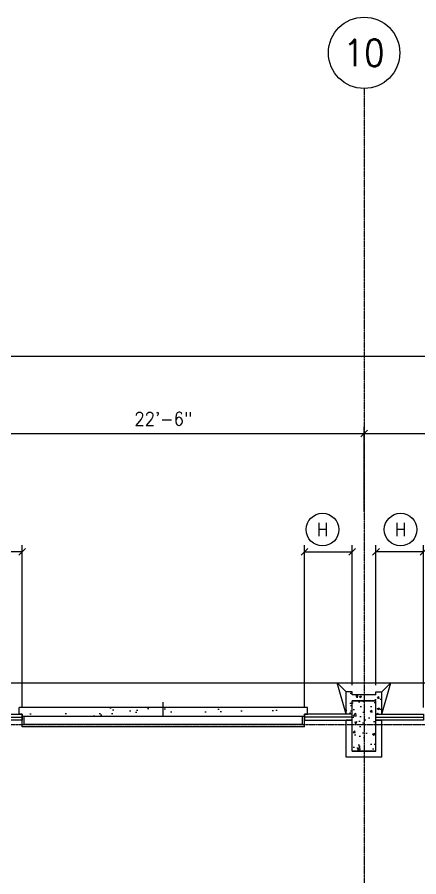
# Model space of a CAD drawing. Header units: inches. Extents: x 388 to 4053, y 352 to 2882.
# Drawn here: x 2864 to 3134, y 2303 to 2882 of the extents above; entities that cross this region are included whole.
import ezdxf
from ezdxf.enums import TextEntityAlignment as Align

# ---------------------------------------------------------------- set-up
doc = ezdxf.new("R2010")
doc.units = ezdxf.units.IN
doc.header["$LTSCALE"] = 0.5
doc.header["$MEASUREMENT"] = 0
doc.linetypes.add('CENTER', pattern=[3.25, 2.5, -0.25, 0.25, -0.25])
for name, color, linetype in [('A-ANNO-DIMS', 7, 'Continuous'), ('A-ANNO-NOTE', 7, 'Continuous'), ('A-ANNO-TEXT', 7, 'Continuous'), ('A-COLS', 2, 'Continuous'), ('A-COLS-PATT', 8, 'Continuous'), ('A-FLOR-LEVL', 2, 'Continuous'), ('A-GLAZ', 3, 'Continuous'), ('A-GLAZ-IDEN', 7, 'Continuous'), ('A-GRID', 8, 'CENTER'), ('A-GRID-IDEN', 7, 'Continuous'), ('A-WALL', 2, 'Continuous'), ('A-WALL-PATT', 8, 'Continuous')]:
    doc.layers.add(name, color=color, linetype=linetype)
doc.styles.add('ROMANS', font='romans.shx', dxfattribs={"width": 0.9})
doc.dimstyles.new('DIM96', dxfattribs={"dimscale": 96, "dimtxt": 0.09375, "dimasz": 0.046875, "dimexe": 0.046875, "dimexo": 0.046875, "dimgap": 0.046875, "dimtad": 1, "dimdec": 4, "dimzin": 3, "dimdsep": 46, "dimlunit": 4, "dimtxsty": 'ROMANS', "dimblk": 'OBLIQUE', "dimcen": 0.046875, "dimaunit": 1, "dimazin": 0, "dimtfac": 0.7, "dimtdec": 4, "dimtofl": 0, "dimtmove": 2, "dimatfit": 3, "dimldrblk": 'OBLIQUE', "dimfxl": 0, "dimfrac": 1, "dimtolj": 1, "dimtzin": 0, "dimarcsym": 0})
doc.dimstyles.new('LD96', dxfattribs={"dimscale": 96, "dimtxt": 0.09375, "dimasz": 0.09375, "dimexe": 0.046875, "dimexo": 0.046875, "dimgap": 0.046875, "dimtad": 0, "dimdec": 4, "dimzin": 3, "dimdsep": 46, "dimlunit": 4, "dimtxsty": 'ROMANS', "dimcen": 0.046875, "dimaunit": 1, "dimadec": 0, "dimazin": 0, "dimtfac": 0.7, "dimtdec": 4, "dimtofl": 0, "dimtmove": 2, "dimatfit": 3, "dimfxl": 0, "dimfrac": 1, "dimtolj": 1, "dimtzin": 0, "dimarcsym": 0})

# ---------------------------------------------------------------- blocks, each defined once
blk = doc.blocks.new('_Oblique')
at = {"color": 0, "lineweight": -2}
blk.add_line((-0.5, -0.5), (0.5, 0.5), dxfattribs=at)
blk = doc.blocks.new('*D2')
at = {"layer": 'A-ANNO-DIMS', "color": 0, "lineweight": -2}
for p, q in [((659.08, 2615.5), (659.08, 2657.96)), ((3645.08, 2530.14), (3645.08, 2657.96)), ((659.08, 2653.46), (3645.08, 2653.46))]:
    blk.add_line(p, q, dxfattribs=at)
at = {"layer": 'Defpoints', "color": 0}
for p in [(3645.08, 2653.46), (659.08, 2611), (3645.08, 2525.64)]:
    blk.add_point(p, dxfattribs=at)
at = {"layer": 'A-ANNO-DIMS', "color": 0, "lineweight": -2, "xscale": 4.5, "yscale": 4.5, "zscale": 4.5, "rotation": 180}
blk.add_blockref('_Oblique', (659.08, 2653.46), dxfattribs=at)
at = {"layer": 'A-ANNO-DIMS', "color": 0, "lineweight": -2, "xscale": 4.5, "yscale": 4.5, "zscale": 4.5}
blk.add_blockref('_Oblique', (3645.08, 2653.46), dxfattribs=at)
at = {"layer": 'A-ANNO-DIMS', "color": 0, "insert": (2152.08, 2663.31), "char_height": 9, "attachment_point": 5, "style": 'ROMANS'}
blk.add_mtext('\\A1;248\'-10"', dxfattribs=at)
blk = doc.blocks.new('*D11')
at = {"layer": 'A-ANNO-DIMS', "color": 0, "lineweight": -2}
for p, q in [((2827.08, 2549.72), (2827.08, 2605.8)), ((3097.08, 2548.7), (3097.08, 2605.8)), ((2827.08, 2601.3), (3097.08, 2601.3))]:
    blk.add_line(p, q, dxfattribs=at)
at = {"layer": 'Defpoints', "color": 0}
for p in [(3097.08, 2601.3), (2827.08, 2545.22), (3097.08, 2544.2)]:
    blk.add_point(p, dxfattribs=at)
at = {"layer": 'A-ANNO-DIMS', "color": 0, "lineweight": -2, "xscale": 4.5, "yscale": 4.5, "zscale": 4.5, "rotation": 180}
blk.add_blockref('_Oblique', (2827.08, 2601.3), dxfattribs=at)
at = {"layer": 'A-ANNO-DIMS', "color": 0, "lineweight": -2, "xscale": 4.5, "yscale": 4.5, "zscale": 4.5}
blk.add_blockref('_Oblique', (3097.08, 2601.3), dxfattribs=at)
at = {"layer": 'A-ANNO-DIMS', "color": 0, "insert": (2962.08, 2611.16), "char_height": 9, "attachment_point": 5, "style": 'ROMANS'}
blk.add_mtext('\\A1;22\'-6"', dxfattribs=at)
blk = doc.blocks.new('*D12')
at = {"layer": 'A-ANNO-DIMS', "color": 0, "lineweight": -2}
for p, q in [((3097.08, 2548.7), (3097.08, 2605.8)), ((3367.08, 2553.7), (3367.08, 2605.8)), ((3097.08, 2601.3), (3367.08, 2601.3))]:
    blk.add_line(p, q, dxfattribs=at)
at = {"layer": 'Defpoints', "color": 0}
for p in [(3367.08, 2601.3), (3367.08, 2549.2), (3097.08, 2544.2)]:
    blk.add_point(p, dxfattribs=at)
at = {"layer": 'A-ANNO-DIMS', "color": 0, "lineweight": -2, "xscale": 4.5, "yscale": 4.5, "zscale": 4.5, "rotation": 180}
blk.add_blockref('_Oblique', (3097.08, 2601.3), dxfattribs=at)
at = {"layer": 'A-ANNO-DIMS', "color": 0, "lineweight": -2, "xscale": 4.5, "yscale": 4.5, "zscale": 4.5}
blk.add_blockref('_Oblique', (3367.08, 2601.3), dxfattribs=at)
at = {"layer": 'A-ANNO-DIMS', "color": 0, "insert": (3232.08, 2611.16), "char_height": 9, "attachment_point": 5, "style": 'ROMANS'}
blk.add_mtext('\\A1;22\'-6"', dxfattribs=at)
blk = doc.blocks.new('GLAZ1')
for p, q in [((0, 0), (-4, 0)), ((-4, 0), (-4, -32)), ((-2, -32), (-2, 0)), ((0, -32), (0, 0)), ((-4, -32), (0, -32))]:
    blk.add_line(p, q)
blk = doc.blocks.new('IDENM1')
blk.add_circle((0, 0), 0.1146)
at = {"style": 'ROMANS', "width": 0.9}
blk.add_attdef('#', text='', height=0.0938, dxfattribs=at).set_placement((0, 0), align=Align.MIDDLE)
blk = doc.blocks.new('*D93')
at = {"layer": 'A-GLAZ-IDEN', "color": 0, "lineweight": -2}
for p, q in [((3105.08, 2431.78), (3105.08, 2526.08)), ((3137.08, 2416.78), (3137.08, 2526.08)), ((3137.08, 2521.58), (3105.08, 2521.58))]:
    blk.add_line(p, q, dxfattribs=at)
at = {"layer": 'Defpoints', "color": 0}
for p in [(3105.08, 2521.58), (3105.08, 2427.28), (3137.08, 2412.28)]:
    blk.add_point(p, dxfattribs=at)
at = {"layer": 'A-GLAZ-IDEN', "color": 0, "lineweight": -2, "xscale": 4.5, "yscale": 4.5, "zscale": 4.5, "rotation": 180}
blk.add_blockref('_Oblique', (3105.08, 2521.58), dxfattribs=at)
at = {"layer": 'A-GLAZ-IDEN', "color": 0, "lineweight": -2, "xscale": 4.5, "yscale": 4.5, "zscale": 4.5}
blk.add_blockref('_Oblique', (3137.08, 2521.58), dxfattribs=at)
blk = doc.blocks.new('*D94')
at = {"layer": 'A-GLAZ-IDEN', "color": 0, "lineweight": -2}
for p, q in [((3057.08, 2416.78), (3057.08, 2526.08)), ((3089.08, 2431.78), (3089.08, 2526.08)), ((3057.08, 2521.58), (3089.08, 2521.58))]:
    blk.add_line(p, q, dxfattribs=at)
at = {"layer": 'Defpoints', "color": 0}
for p in [(3089.08, 2521.58), (3089.08, 2427.28), (3057.08, 2412.28)]:
    blk.add_point(p, dxfattribs=at)
at = {"layer": 'A-GLAZ-IDEN', "color": 0, "lineweight": -2, "xscale": 4.5, "yscale": 4.5, "zscale": 4.5, "rotation": 180}
blk.add_blockref('_Oblique', (3057.08, 2521.58), dxfattribs=at)
at = {"layer": 'A-GLAZ-IDEN', "color": 0, "lineweight": -2, "xscale": 4.5, "yscale": 4.5, "zscale": 4.5}
blk.add_blockref('_Oblique', (3089.08, 2521.58), dxfattribs=at)
blk = doc.blocks.new('*D95')
at = {"layer": 'A-GLAZ-IDEN', "color": 0, "lineweight": -2}
for p, q in [((2835.08, 2431.78), (2835.08, 2526.08)), ((2867.08, 2416.78), (2867.08, 2526.08)), ((2867.08, 2521.58), (2835.08, 2521.58))]:
    blk.add_line(p, q, dxfattribs=at)
at = {"layer": 'Defpoints', "color": 0}
for p in [(2835.08, 2521.58), (2835.08, 2427.28), (2867.08, 2412.28)]:
    blk.add_point(p, dxfattribs=at)
at = {"layer": 'A-GLAZ-IDEN', "color": 0, "lineweight": -2, "xscale": 4.5, "yscale": 4.5, "zscale": 4.5, "rotation": 180}
blk.add_blockref('_Oblique', (2835.08, 2521.58), dxfattribs=at)
at = {"layer": 'A-GLAZ-IDEN', "color": 0, "lineweight": -2, "xscale": 4.5, "yscale": 4.5, "zscale": 4.5}
blk.add_blockref('_Oblique', (2867.08, 2521.58), dxfattribs=at)
blk = doc.blocks.new('LEVEL')
for p, q in [((-12, 0), (-18, 6)), ((-12, -15), (-18, 6)), ((12, 0), (18, 6)), ((12, -15), (18, 6))]:
    blk.add_line(p, q)
blk = doc.blocks.new('TEXT')
blk.add_line((0, 0), (0, 9.5))
blk = doc.blocks.new('IDEN1')
blk.add_circle((0, 0), 0.25)
at = {"style": 'ROMANS', "width": 0.9}
blk.add_attdef('#', text='', height=0.1875, dxfattribs=at).set_placement((0, 0), align=Align.MIDDLE_CENTER)
blk = doc.blocks.new('4')
for p, q in [((-8, -18), (-8, 16)), ((8, 16), (-8, 16)), ((8, -18), (8, 16)), ((8, -18), (-8, -18))]:
    blk.add_line(p, q)

msp = doc.modelspace()

# ---------------------------------------------------------------- hatches: boundary and pattern name
at = {"layer": 'A-COLS-PATT'}
h = msp.add_hatch(dxfattribs=at)
h.set_pattern_fill('AR-CONC', color=256, scale=2, style=0)
h.set_pattern_definition([(50, (2130.299, 26.945), (14.345204, -1.255043), [1.5, -16.5]), (355, (2130.299, 26.945), (-2.77503, 15.04384), [1.2, -13.2]), (100.4514, (2131.495, 26.841), (11.57019, 13.78879), [1.2748, -14.02284]), (46.1842, (2130.3, 30.945), (21.34482, -3.31038), [2.25, -24.75]), (96.6356, (2132.078, 30.67), (18.69325, 19.48236), [1.9122, -21.03426]), (351.1842, (2130.3, 30.945), (18.69324, 19.48237), [1.8, -19.8]), (21, (2132.299, 29.945), (11.93814, -8.05238), [1.5, -16.5]), (326, (2132.299, 29.945), (4.86631, 14.503), [1.2, -13.2]), (71.4514, (2133.294, 29.274), (16.80445, 6.45061), [1.2748, -14.02284]), (37.5, (2130.299, 26.9454), (0.243197, 6.657877), [0, -13.04, 0, -13.4, 0, -13.25]), (7.5, (2130.299, 26.9454), (5.26139, 7.888234), [0, -7.64, 0, -12.74, 0, -5.05]), (327.5, (2125.839, 26.9454), (10.676449, -0.451097), [0, -5, 0, -15.6, 0, -20.7]), (317.5, (2123.839, 26.945), (11.663723, 2.0021), [0, -6.5, 0, -10.36, 0, -14.7])])
h.paths.add_polyline_path([(3105.08318, 2421.27553), (3089.08318, 2421.27553), (3089.08318, 2387.27553), (3105.08318, 2387.27553)])
at = {"layer": 'A-WALL-PATT'}
h = msp.add_hatch(dxfattribs=at)
h.set_pattern_fill('AR-CONC', color=256, scale=2, style=0)
h.set_pattern_definition([(50, (10.395, 0), (14.345204, -1.255043), [1.5, -16.5]), (355, (10.395, 0), (-2.775027, 15.04384), [1.2, -13.2]), (100.4514, (11.59, -0.105), (11.57019, 13.78879), [1.274804, -14.02284]), (46.1842, (10.395, 4), (21.34482, -3.31038), [2.25, -24.75]), (96.6356, (12.173, 3.724), (18.69325, 19.48236), [1.9122, -21.03426]), (351.1842, (10.395, 4), (18.69324, 19.48237), [1.8, -19.8]), (21, (12.395, 3), (11.93814, -8.052378), [1.5, -16.5]), (326, (12.395, 3), (4.866307, 14.503), [1.2, -13.2]), (71.4514, (13.39, 2.329), (16.804453, 6.45061), [1.274804, -14.02284]), (37.5, (10.3947, 0), (0.243197, 6.657877), [0, -13.04, 0, -13.4, 0, -13.25]), (7.5, (10.395, 0), (5.261391, 7.888234), [0, -7.64, 0, -12.74, 0, -5.05]), (327.5, (5.9347, 0), (10.676449, -0.4510974), [0, -5, 0, -15.6, 0, -20.7]), (317.5, (3.935, 0), (11.663723, 2.0021), [0, -6.5, 0, -10.36, 0, -14.7])])
h.paths.add_polyline_path([(3109.08318, 2427.27553), (3105.08318, 2427.27553), (3105.08318, 2425.27553), (3089.08318, 2425.27553), (3089.08318, 2427.27553), (3085.08318, 2427.27553), (3085.08318, 2412.27553), (3089.08318, 2412.27553), (3089.08318, 2421.27553), (3105.08318, 2421.27553), (3105.08318, 2412.27553), (3109.08318, 2412.27553)])
h = msp.add_hatch(dxfattribs=at)
h.set_pattern_fill('AR-SAND', color=256, scale=9, style=0)
h.set_pattern_definition([(37.5, (8.345, 1.141), (-0.56694, 17.341414), [0, -13.68, 0, -15.3, 0, -14.625]), (7.5, (8.345, 1.141), (15.92799, 25.39931), [0, -7.38, 0, -12.33, 0, -4.725]), (327.5, (-2.725, 1.141), (28.027277, 0.05093), [0, -4.5, 0, -16.2, 0, -21.15]), (317.5, (-2.725, 1.141), (27.05514, 7.89908), [0, -2.25, 0, -10.62, 0, -12.15])])
h.paths.add_polyline_path([(2962.08318, 2410.77553), (2962.08318, 2416.77553), (2865.08318, 2416.77553), (2865.08318, 2412.27553), (2867.08318, 2412.27553), (2867.08318, 2410.77553)])
h.paths.add_polyline_path([(3057.08318, 2410.77553), (3057.08318, 2412.27553), (3059.08318, 2412.27553), (3059.08318, 2416.77553), (2962.08318, 2416.77553), (2962.08318, 2410.77553)])

# ---------------------------------------------------------------- linework, layer by layer
at = {"layer": 'A-FLOR-LEVL'}
msp.add_line((2569.08318, 2433.27553), (3673.08318, 2433.27553), dxfattribs=at)
at = {"layer": 'A-GRID'}
for p, q in [((3097.08318, 2833.64311), (3097.08318, 435.27553)), ((510.08318, 2405.27553), (4004.54291, 2405.27553))]:
    msp.add_line(p, q, dxfattribs=at)
at = {"layer": 'A-WALL'}
for p, q in [((3089.08318, 2427.27553), (3085.08318, 2427.27553)), ((3085.08318, 2412.27553), (3085.08318, 2427.27553)), ((3089.08318, 2425.27553), (3089.08318, 2427.27553)), ((3105.08318, 2427.27553), (3109.08318, 2427.27553)), ((3105.08318, 2425.27553), (3105.08318, 2427.27553)), ((3109.08318, 2412.27553), (3109.08318, 2427.27553)), ((3105.08318, 2425.27553), (3089.08318, 2425.27553)), ((3089.08318, 2421.27553), (3105.08318, 2421.27553)), ((3089.08318, 2412.27553), (3089.08318, 2421.27553)), ((3105.08318, 2412.27553), (3105.08318, 2421.27553)), ((3059.08318, 2416.77553), (2865.08318, 2416.77553)), ((2865.08318, 2412.27553), (2865.08318, 2416.77553)), ((3059.08318, 2412.27553), (3059.08318, 2416.77553)), ((2867.08318, 2412.27553), (2865.08318, 2412.27553)), ((2867.08318, 2403.77553), (2867.08318, 2412.27553)), ((3057.08318, 2410.77553), (2867.08318, 2410.77553)), ((2868.58318, 2405.27553), (2868.58318, 2410.77553)), ((3055.58318, 2405.27553), (3055.58318, 2410.77553)), ((3057.08318, 2403.77553), (3057.08318, 2412.27553)), ((3057.08318, 2412.27553), (3059.08318, 2412.27553)), ((3089.08318, 2412.27553), (3085.08318, 2412.27553)), ((3085.08318, 2383.27553), (3085.08318, 2408.27553)), ((3089.08318, 2408.27553), (3085.08318, 2408.27553)), ((3089.08318, 2387.27553), (3089.08318, 2408.27553)), ((3105.08318, 2412.27553), (3109.08318, 2412.27553)), ((3105.08318, 2387.27553), (3105.08318, 2408.27553)), ((3105.08318, 2408.27553), (3109.08318, 2408.27553)), ((3109.08318, 2383.27553), (3109.08318, 2408.27553)), ((3057.08318, 2403.77553), (2867.08318, 2403.77553)), ((3055.58318, 2405.27553), (2868.58318, 2405.27553)), ((3089.08318, 2387.27553), (3105.08318, 2387.27553)), ((3109.08318, 2383.27553), (3085.08318, 2383.27553))]:
    msp.add_line(p, q, dxfattribs=at)

# ---------------------------------------------------------------- block references
at = {"layer": 'A-ANNO-NOTE', "xscale": -1}
msp.add_blockref('TEXT', (2962.08318, 2410.77553), dxfattribs=at)
at = {"layer": 'A-COLS'}
msp.add_blockref('4', (3097.08318, 2405.27553), dxfattribs=at)
at = {"layer": 'A-FLOR-LEVL'}
msp.add_blockref('LEVEL', (3097.08318, 2427.27553), dxfattribs=at)
at = {"layer": 'A-GLAZ', "xscale": -1, "rotation": 270}
for p in [(2867.08318, 2412.27553), (3137.08318, 2412.27553)]:
    msp.add_blockref('GLAZ1', p, dxfattribs=at)
at = {"layer": 'A-GLAZ', "rotation": 90}
msp.add_blockref('GLAZ1', (3057.08318, 2412.27553), dxfattribs=at)
at = {"layer": 'A-GLAZ-IDEN', "xscale": 96, "yscale": 96, "zscale": 96}
for p in [(3069.12035, 2536.57722), (3121.61234, 2536.57722)]:
    msp.add_blockref('IDENM1', p, dxfattribs=at).add_auto_attribs({'#': 'H'})
at = {"layer": 'A-GRID-IDEN', "xscale": 96, "yscale": 96, "zscale": 96}
msp.add_blockref('IDEN1', (3097.08318, 2857.64311), dxfattribs=at).add_auto_attribs({'#': '10'})

# ---------------------------------------------------------------- dimensions: what is measured, and where the dimension line sits
at = {"layer": 'A-ANNO-DIMS'}
for base, p1, p2, picture, middle in [((3645.08318, 2653.45608), (659.08318, 2611.00291), (3645.08318, 2525.64462), '*D2', (2152.08318, 2663.31323)), ((3097.08318, 2601.30165), (2827.08318, 2545.21996), (3097.08318, 2544.19503), '*D11', (2962.08318, 2611.15879)), ((3367.08318, 2601.30165), (3097.08318, 2544.19503), (3367.08318, 2549.20114), '*D12', (3232.08318, 2611.15879))]:
    dim = msp.add_linear_dim(base=base, p1=p1, p2=p2, dimstyle='DIM96', dxfattribs=at)
    dim.commit()
    dim.dimension.update_dxf_attribs({"geometry": picture, "text_midpoint": middle})
at = {"layer": 'A-GLAZ-IDEN'}
for base, p1, p2, picture, middle in [((2835.08318, 2521.58164), (2867.08318, 2412.27553), (2835.08318, 2427.27553), '*D95', (2851.08318, 2521.58164)), ((3105.08318, 2521.58164), (3137.08318, 2412.27553), (3105.08318, 2427.27553), '*D93', (3121.08318, 2521.58164))]:
    dim = msp.add_linear_dim(base=base, p1=p1, p2=p2, angle=180, text=' ', dimstyle='DIM96', dxfattribs=at)
    dim.commit()
    dim.dimension.update_dxf_attribs({"geometry": picture, "text_midpoint": middle})
dim = msp.add_linear_dim(base=(3089.08318, 2521.58164), p1=(3057.08318, 2412.27553), p2=(3089.08318, 2427.27553), text=' ', dimstyle='DIM96', dxfattribs=at)
dim.commit()
dim.dimension.update_dxf_attribs({"geometry": '*D94', "text_midpoint": (3073.08318, 2521.58164)})

# ---------------------------------------------------------------- leaders
at = {"layer": 'A-ANNO-TEXT', "annotation_type": 0, "has_hookline": 1, "hookline_direction": 0, "text_width": 68.27143}
msp.add_leader([(2829.08318, 2326.54862), (2863.07571, 2185.22874), (2877.83358, 2185.22874)], dimstyle='LD96', override={"dimgap": 0.046875, "dimtad": 0}, dxfattribs=at)

doc.saveas('drawing.dxf')
